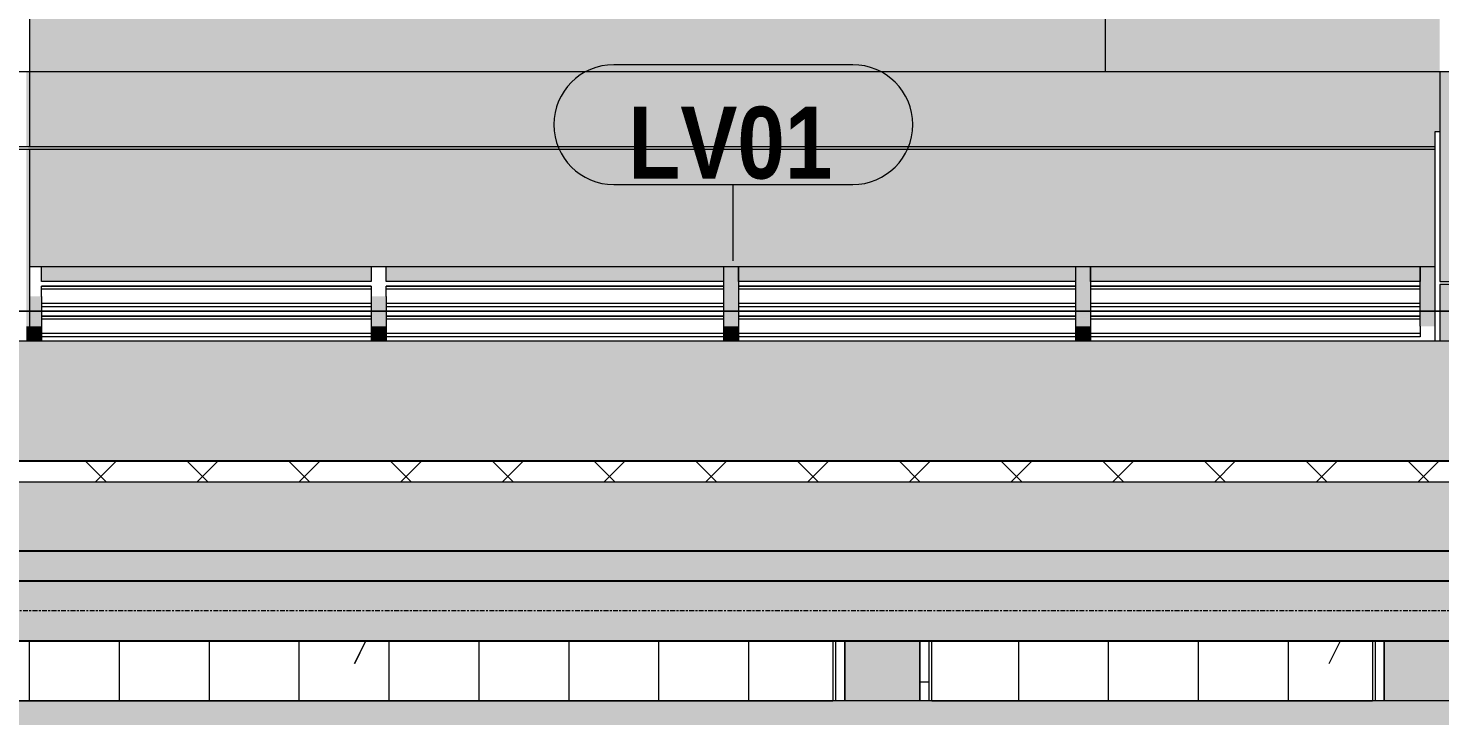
# Model space of a CAD drawing. Header units: millimetres. Extents: x -134153 to 99383, y -5233 to 35400.
# Drawn here: x 56565 to 61274, y 50 to 2345 of the extents above; entities that cross this region are included whole.
import ezdxf

# ---------------------------------------------------------------- set-up
doc = ezdxf.new("R2010")
doc.units = ezdxf.units.MM
doc.linetypes.add('Centre', pattern=[31.75, 6.35, -4.7625, 15.875, -4.7625])
doc.linetypes.add('Dash', pattern=[6, 3, -3])
for name, color, linetype, lineweight in [('0-2', 250, 'Continuous', 5), ('A-DETL-GENF-2', 9, 'Continuous', 9), ('A-DETL-THIN', 151, 'Continuous', 9), ('A-FLOR-2', 10, 'Continuous', 25), ('A-FLOR-3', 192, 'Continuous', 25), ('A-FLOR-LEVL-2', 51, 'Centre', 9), ('A-FLOR-MCUT', 51, 'Continuous', 9), ('A-FLOR-PATT', 8, 'Continuous', 9), ('A-FLOR-PATT-1', 7, 'Continuous', 9), ('A-GLAZ-CWMG', 51, 'Continuous', 9), ('A-WALL', 113, 'Continuous', 9), ('A-WALL-IDEN', 211, 'Continuous', 9), ('A-WALL-PATT', 111, 'Continuous', 9), ('A-WALL-PATT-2', 111, 'Continuous', 5), ('A-WALL-PATT-3', 7, 'Continuous', 9), ('C-PRKG', 70, 'Continuous', 9), ('C-PRKG-HDLN', 70, 'Dash', 9), ('I-WALL-2', 2, 'Continuous', 18), ('L-SITE-WALL-2', 250, 'Continuous', 18)]:
    doc.layers.add(name, color=color, linetype=linetype, lineweight=lineweight)
doc.styles.add('Arial_B', font='arialbd_0.ttf', dxfattribs={"width": 0.85, "height": 240})
pattern_1 = [(0, (44078.91, 0), (650.24, 162.56), [53.645, -434.035, 53.645, -434.035, -2600.96]), (0, (44078.91, 0), (650.24, 162.56), [-975.36, 53.645, -921.715, 53.645, -434.035, -1137.92]), (0, (44078.91, 0), (650.24, 162.56), [-2438.4, 53.645, -271.475, 53.645, -759.155]), (120, (44322.75, 81.28), (-465.9011, 481.84436), [53.645, -434.035, 53.645, -3034.995]), (120, (44322.75, 81.28), (-465.9011, 481.84436), [-541.325, -434.035, 53.645, -921.715, -1625.6]), (120, (44322.75, 81.28), (-465.9011, 481.84436), [-1950.72, 53.645, -434.035, 53.645, -1084.275]), (120, (44322.75, 81.28), (-465.9011, 481.84436), [-2492.045, -271.475, 53.645, -759.155]), (240, (44404.03, 406.4), (-184.3389, -644.40436), [53.645, -434.035, 53.645, -3034.995]), (240, (44404.03, 406.4), (-184.3389, -644.40436), [-541.325, -434.035, 53.645, -921.715, -1625.6]), (240, (44404.03, 406.4), (-184.3389, -644.40436), [-1950.72, 53.645, -434.035, 53.645, -1084.275]), (240, (44404.03, 406.4), (-184.3389, -644.40436), [-2492.045, -271.475, 53.645, -759.155])]
pattern_2 = [(63.435, (47898.1, 222.6), (-0.002, 3251.2), [1135.9, -6134]), (63.435, (44647, 222.6), (-0.002, 3251.2), [1135.9, -6134]), (63.435, (49454.5, 850.7), (-0.002, 3251.2), [1135.9, -6134]), (63.435, (46203.3, 850.7), (-0.002, 3251.2), [1135.9, -6134]), (63.435, (49219, 629), (-0.002, 3251.2), [1135.9, -6134]), (63.435, (45967.7, 629), (-0.002, 3251.2), [1135.9, -6134]), (63.435, (48978.8, 1898.8), (-0.002, 3251.2), [552.1, -6717.8]), (63.435, (45727.6, 1898.8), (-0.002, 3251.2), [552.1, -6717.8]), (63.435, (48821.8, 1702.3), (-0.002, 3251.2), [1135.9, -6134]), (63.435, (45570.6, 1702.3), (-0.002, 3251.2), [1135.9, -6134]), (63.435, (48849.5, 1843.4), (-0.002, 3251.2), [1135.9, -6134]), (63.435, (45598.3, 1843.4), (-0.002, 3251.2), [1135.9, -6134]), (63.435, (47537.8, 1224.4), (-0.002, 3251.2), [1135.9, -6134]), (63.435, (44286.6, 1224.4), (-0.002, 3251.2), [1135.9, -6134]), (63.435, (47565.5, 1390.7), (-0.002, 3251.2), [1135.9, -6134]), (63.435, (44314.3, 1390.7), (-0.002, 3251.2), [1135.9, -6134]), (63.435, (47573, 1510.6), (-0.002, 3251.2), [1135.9, -6134]), (63.435, (44321.8, 1510.6), (-0.002, 3251.2), [1135.9, -6134])]

# ---------------------------------------------------------------- blocks, each defined once
blk = doc.blocks.new('NCV_TKTC_KET CAU_rvt-2-TKCS_MẶT ĐỨNG HƯỚNG NAM')
at = {"layer": 'A-FLOR-PATT-1'}
blk.add_hatch(color=256, dxfattribs=at).paths.add_polyline_path([(101215.6, 300), (101332.6, 300), (101332.6, 600), (86182.6, 600), (86182.6, 300), (100422.3, 300)])
at = {"layer": 'A-WALL-PATT-3'}
for points in [[(98032.6, 100), (98032.6, 300), (97782.6, 300), (97782.6, 100)], [(99582.6, 100), (99832.6, 100), (99832.6, 300), (99582.6, 300)]]:
    blk.add_hatch(color=256, dxfattribs=at).paths.add_polyline_path(points)
at = {"layer": 'A-FLOR-2'}
for p, q in [((101332.6, 600), (86182.6, 600)), ((86182.6, 300), (101332.6, 300))]:
    blk.add_line(p, q, dxfattribs=at)
at = {"layer": 'L-SITE-WALL-2'}
for p, q in [((98032.6, 300), (97782.6, 300)), ((97782.6, 300), (97782.6, 100)), ((98032.6, 100), (98032.6, 300)), ((99582.6, 300), (99582.6, 100)), ((99832.6, 300), (99582.6, 300))]:
    blk.add_line(p, q, dxfattribs=at)
blk = doc.blocks.new('BAI XE PCCC - BAI XE PCCC-1477864-TKCS_MẶT ĐỨNG HƯỚNG NAM')
at = {"layer": 'C-PRKG'}
for p, q in [((94752.564287, 1400), (109752.564287, 1400)), ((109752.564287, 1400), (94752.564287, 1400))]:
    blk.add_line(p, q, dxfattribs=at)
at = {"layer": 'C-PRKG-HDLN'}
for p, q in [((94752.564287, 1400), (109752.564287, 1400)), ((109752.564287, 1400), (94752.564287, 1400))]:
    blk.add_line(p, q, dxfattribs=at)
blk = doc.blocks.new('Rectangular Mullion - 50 x 100mm-1453208-TKCS_MẶT ĐỨNG HƯỚNG NAM')
at = {"layer": 'A-GLAZ-CWMG'}
blk.add_hatch(color=256, dxfattribs=at).paths.add_polyline_path([(40132.1, 1500), (40927.6, 1500), (40927.6, 1550), (39827.6, 1550), (39827.6, 1500)])
for p, q in [((39827.6, 1500), (39827.6, 1550)), ((40927.6, 1550), (40927.6, 1500)), ((40927.6, 1500), (39827.6, 1500))]:
    blk.add_line(p, q, dxfattribs=at)
blk = doc.blocks.new('Rectangular Mullion - 50 x 100mm-4084467-TKCS_MẶT ĐỨNG HƯỚNG NAM')
at = {"layer": 'A-GLAZ-CWMG'}
blk.add_hatch(color=256, dxfattribs=at).paths.add_polyline_path([(106752.6, 1500), (106752.6, 1550), (105627.6, 1550), (105627.6, 1500), (105975.4, 1500)])
for p, q in [((105627.6, 1500), (105627.6, 1550)), ((106752.6, 1550), (106752.6, 1500)), ((106752.6, 1500), (105627.6, 1500))]:
    blk.add_line(p, q, dxfattribs=at)
blk = doc.blocks.new('Rectangular Mullion - 50 x 100mm-V325-TKCS_MẶT ĐỨNG HƯỚNG NAM')
at = {"layer": 'A-GLAZ-CWMG'}
blk.add_hatch(color=256, dxfattribs=at).paths.add_polyline_path([(44827.564287, 1200), (44877.564287, 1200), (44877.564287, 1250), (44827.564287, 1250)])
blk.add_line((44877.564287, 1250), (44877.564287, 1200), dxfattribs=at)
blk = doc.blocks.new('Rectangular Mullion - 50 x 100mm-2333208-TKCS_MẶT ĐỨNG HƯỚNG NAM')
at = {"layer": 'A-GLAZ-CWMG'}
blk.add_hatch(color=256, dxfattribs=at).paths.add_polyline_path([(38702.564287, 1050), (38702.564287, 1150), (38652.564287, 1150), (38652.564287, 1050)])
blk.add_line((38702.564287, 1150), (38702.564287, 1050), dxfattribs=at)
blk = doc.blocks.new('Rectangular Mullion - 50 x 100mm-2333210-TKCS_MẶT ĐỨNG HƯỚNG NAM')
at = {"layer": 'A-GLAZ-CWMG'}
blk.add_hatch(color=256, dxfattribs=at).paths.add_polyline_path([(42052.564287, 1450), (42102.564287, 1450), (42102.564287, 1550), (42052.564287, 1550), (42052.564287, 1490)])
blk.add_line((42052.564287, 1450), (42052.564287, 1550), dxfattribs=at)
blk = doc.blocks.new('Rectangular Mullion - 50 x 100mm-2333212-TKCS_MẶT ĐỨNG HƯỚNG NAM')
at = {"layer": 'A-GLAZ-CWMG'}
blk.add_hatch(color=256, dxfattribs=at).paths.add_polyline_path([(42102.564287, 1050), (42102.564287, 1150), (42052.564287, 1150), (42052.564287, 1050)])
blk.add_line((42052.564287, 1050), (42052.564287, 1150), dxfattribs=at)
blk = doc.blocks.new('Rectangular Mullion - MULLION LA SACH-V334-TKCS_MẶT ĐỨNG HƯỚNG NAM')
at = {"layer": 'A-GLAZ-CWMG'}
for p, q in [((107902.6, 1384.3), (106802.6, 1384.3)), ((107902.6, 1383.3), (106802.6, 1383.3)), ((107902.6, 1383.2), (106802.6, 1383.2)), ((107902.6, 1373.5), (106802.6, 1373.5)), ((107902.6, 1326.5), (106802.6, 1326.5)), ((107902.6, 1350), (107902.6, 1326.5)), ((107902.6, 1326.5), (107902.6, 1315)), ((107902.6, 1315), (106802.6, 1315)), ((107902.6, 1314.8), (106802.6, 1314.8)), ((107902.6, 1315), (107902.6, 1314.8))]:
    blk.add_line(p, q, dxfattribs=at)
blk = doc.blocks.new('Rectangular Mullion - MULLION LA SACH-4084469-TKCS_MẶT ĐỨNG HƯỚNG NAM')
at = {"layer": 'A-GLAZ-CWMG'}
for p, q in [((106752.6, 1384.3), (105627.6, 1384.3)), ((106752.6, 1383.3), (105627.6, 1383.3)), ((106752.6, 1383.2), (105627.6, 1383.2)), ((106752.6, 1373.5), (105627.6, 1373.5)), ((106752.6, 1326.5), (105627.6, 1326.5)), ((106752.6, 1315), (105627.6, 1315)), ((106752.6, 1314.8), (105627.6, 1314.8))]:
    blk.add_line(p, q, dxfattribs=at)
blk = doc.blocks.new('Rectangular Mullion - MULLION LA SACH-V329-TKCS_MẶT ĐỨNG HƯỚNG NAM')
at = {"layer": 'A-GLAZ-CWMG'}
for p, q in [((114877.6, 1384.3), (113777.6, 1384.3)), ((114877.6, 1383.3), (113777.6, 1383.3)), ((114877.6, 1383.2), (113777.6, 1383.2)), ((114877.6, 1373.5), (113777.6, 1373.5)), ((114877.6, 1326.5), (113777.6, 1326.5)), ((114877.6, 1315), (113777.6, 1315)), ((114877.6, 1314.8), (113777.6, 1314.8))]:
    blk.add_line(p, q, dxfattribs=at)
blk = doc.blocks.new('Rectangular Mullion - MULLION LA SACH-V339-TKCS_MẶT ĐỨNG HƯỚNG NAM')
at = {"layer": 'A-GLAZ-CWMG'}
for p, q in [((96252.6, 1483.3), (96252.6, 1484.3)), ((97377.6, 1484.3), (96252.6, 1484.3)), ((96252.6, 1483.2), (96252.6, 1483.3)), ((97377.6, 1483.3), (96252.6, 1483.3)), ((96252.6, 1473.5), (96252.6, 1483.2)), ((97377.6, 1483.2), (96252.6, 1483.2)), ((96252.6, 1450), (96252.6, 1473.5)), ((97377.6, 1473.5), (96252.6, 1473.5)), ((97377.6, 1426.5), (96252.6, 1426.5)), ((97377.6, 1415), (96252.6, 1415)), ((97377.6, 1414.8), (96252.6, 1414.8))]:
    blk.add_line(p, q, dxfattribs=at)
blk = doc.blocks.new('Rectangular Mullion - MULLION LA SACH-V332-TKCS_MẶT ĐỨNG HƯỚNG NAM')
at = {"layer": 'A-GLAZ-CWMG'}
for p, q in [((113777.6, 1483.3), (113777.6, 1484.3)), ((114877.6, 1484.3), (113777.6, 1484.3)), ((113777.6, 1483.2), (113777.6, 1483.3)), ((114877.6, 1483.3), (113777.6, 1483.3)), ((113777.6, 1473.5), (113777.6, 1483.2)), ((114877.6, 1483.2), (113777.6, 1483.2)), ((113777.6, 1450), (113777.6, 1473.5)), ((114877.6, 1473.5), (113777.6, 1473.5)), ((114877.6, 1484.3), (114877.6, 1483.3)), ((114877.6, 1483.3), (114877.6, 1483.2)), ((114877.6, 1483.2), (114877.6, 1473.5)), ((114877.6, 1473.5), (114877.6, 1450)), ((114877.6, 1426.5), (113777.6, 1426.5)), ((114877.6, 1415), (113777.6, 1415)), ((114877.6, 1414.8), (113777.6, 1414.8))]:
    blk.add_line(p, q, dxfattribs=at)
blk = doc.blocks.new('Rectangular Mullion - 50 x 100mm-V327-TKCS_MẶT ĐỨNG HƯỚNG NAM')
at = {"layer": 'A-GLAZ-CWMG'}
blk.add_hatch(color=256, dxfattribs=at).paths.add_polyline_path([(48321.4, 1200), (48321.4, 1250), (48271.4, 1250), (48271.4, 1200)])
for p, q in [((48271.4, 1250), (48271.4, 1200)), ((48321.4, 1250), (48321.4, 1200))]:
    blk.add_line(p, q, dxfattribs=at)
blk = doc.blocks.new('Rectangular Mullion - 50 x 100mm-2333205-TKCS_MẶT ĐỨNG HƯỚNG NAM')
at = {"layer": 'A-GLAZ-CWMG'}
blk.add_hatch(color=256, dxfattribs=at).paths.add_polyline_path([(40977.6, 1050), (40977.6, 1150), (40927.6, 1150), (40927.6, 1050)])
for p, q in [((40927.6, 1150), (40927.6, 1050)), ((40977.6, 1150), (40977.6, 1050))]:
    blk.add_line(p, q, dxfattribs=at)
blk = doc.blocks.new('Rectangular Mullion - 50 x 100mm-2333206-TKCS_MẶT ĐỨNG HƯỚNG NAM')
at = {"layer": 'A-GLAZ-CWMG'}
blk.add_hatch(color=256, dxfattribs=at).paths.add_polyline_path([(39827.6, 1450), (39827.6, 1550), (39777.6, 1550), (39777.6, 1450)])
for p, q in [((39777.6, 1550), (39777.6, 1450)), ((39827.6, 1550), (39827.6, 1450))]:
    blk.add_line(p, q, dxfattribs=at)
blk = doc.blocks.new('CTL_WALL TAG NO MARK - 10-2062273-TKCS_MẶT ĐỨNG HƯỚNG NAM')
at = {"layer": 'A-WALL-IDEN'}
for p, q in [((31780.1, 30252.1), (30982.6, 30252.1)), ((30982.6, 29852.1), (31780.1, 29852.1))]:
    blk.add_line(p, q, dxfattribs=at)
for centre, start, end in [((30982.6, 30052.1), 90, 270), ((31780.1, 30052.1), 270, 90)]:
    blk.add_arc(centre, 200, start, end, dxfattribs=at)

msp = doc.modelspace()

# ---------------------------------------------------------------- hatches: boundary and pattern name
at = {"layer": 'A-DETL-GENF-2'}
h = msp.add_hatch(dxfattribs=at)
h.set_pattern_fill('FP_61', color=256, style=0, pattern_type=2)
h.set_pattern_definition([(0, (44078.9, 0), (774.192, 774.192), [774.192, -774.192]), (0, (44078.9, 290.3), (774.192, 774.192), [774.192, -774.192]), (0, (44078.9, 580.64), (774.192, 774.192), [774.192, -774.192]), (90, (44175.7, 677.4), (-774.192, 774.192), [774.192, -774.192]), (90, (44466, 677.4), (-774.192, 774.192), [774.192, -774.192]), (90, (44756.3, 677.4), (-774.192, 774.192), [774.192, -774.192])])
h.paths.add_polyline_path([(-8674.5, -1216.2), (92867, -1216.2), (92867, 100), (-8674.5, 100), (-8674.5, -664.1)])
at = {"layer": 'A-FLOR-PATT'}
h = msp.add_hatch(dxfattribs=at)
h.set_pattern_fill('FP_33', color=256, style=0, pattern_type=2)
h.set_pattern_definition([(45, (44078.9, 0), (-169.7056, 169.7056), []), (135, (44078.9, 0), (-169.7056, -169.7056), [])])
h.paths.add_polyline_path([(77001.2, 830), (77608.9, 830), (77608.9, 900), (6308.9, 900), (6308.9, 830), (73828, 830)])
h = msp.add_hatch(dxfattribs=at)
h.set_pattern_fill('FP_34', color=256, style=0, pattern_type=2)
h.set_pattern_definition(pattern_1)
h.paths.add_polyline_path([(77001.2, 500), (77608.9, 500), (77608.9, 830), (6308.9, 830), (6308.9, 500), (73828, 500)])
h = msp.add_hatch(dxfattribs=at)
h.set_pattern_fill('FP_35', color=256, style=0, pattern_type=2)
h.set_pattern_definition([(50, (44078.9, 0), (291.4942, -25.5022), [30.48, -335.28]), (355, (44078.9, 0), (-56.3889, 305.6909), [24.384, -268.224]), (100.451, (44103.2, -2.12), (235.108, 280.1865), [25.904, -284.944]), (46.184, (44078.9, 81.28), (433.727, -67.2684), [45.72, -502.92]), (96.636, (44115.05, 75.67), (379.844, 395.8845), [38.856, -427.416]), (351.184, (44078.9, 81.3), (379.848, 395.881), [36.576, -402.336]), (21, (44119.55, 60.96), (242.5828, -163.624), [30.48, -335.28]), (326, (44119.55, 60.96), (98.883, 294.701), [24.384, -268.224]), (71.451, (44139.77, 47.33), (341.4672, 131.074), [25.904, -284.944]), (37.5, (44078.91, 0), (4.9419, 135.28833), [5.364, -259.608, 5.364, -266.924, -269.24]), (37.5, (44078.91, 0), (4.9419, 135.28833), [-537.261, 5.364, -263.876]), (7.5, (44078.91, 0), (106.9117, 160.2891), [5.364, -149.88, 5.364, -253.512, -102.616]), (7.5, (44078.91, 0), (106.9117, 160.2891), [-414.122, 5.364, -97.252]), (327.5, (43988.28, 0), (216.9455, -9.16625), [5.364, -96.236, 5.364, -311.628, -420.624]), (327.5, (43988.28, 0), (216.9455, -9.16625), [-418.592, 5.364, -415.26]), (317.5, (43947.64, 0), (237.0069, 40.6827), [5.364, -126.716, 5.364, -205.151, -298.704]), (317.5, (43947.64, 0), (237.0069, 40.6827), [-342.595, 5.364, -293.34])])
h.paths.add_polyline_path([(77001.2, 500), (77608.9, 500), (77608.9, 830), (6308.9, 830), (6308.9, 500), (73828, 500)])
at = {"layer": 'A-WALL-PATT'}
h = msp.add_hatch(dxfattribs=at)
h.set_pattern_fill('FP_50', color=256, style=0, pattern_type=2)
h.set_pattern_definition([(0, (44078.9, 0), (1300.48, 325.12), [53.645, -921.715, 53.645, -921.715, -5201.92]), (0, (44078.9, 0), (1300.48, 325.12), [-1950.72, 53.645, -1897.075, 53.645, -921.715, -2275.84]), (0, (44078.9, 0), (1300.48, 325.12), [-4876.8, 53.645, -596.595, 53.645, -1571.955]), (120, (44566.6, 162.56), (-931.8022, 963.6887), [53.645, -921.715, 53.645, -6123.635]), (120, (44566.6, 162.56), (-931.8022, 963.6887), [-1029.005, -921.715, 53.645, -1897.075, -3251.2]), (120, (44566.6, 162.56), (-931.8022, 963.6887), [-3901.44, 53.645, -921.715, 53.645, -2222.195]), (120, (44566.6, 162.56), (-931.8022, 963.6887), [-4930.445, -596.595, 53.645, -1571.955]), (240, (44729.15, 812.8), (-368.6778, -1288.8087), [53.645, -921.715, 53.645, -6123.635]), (240, (44729.15, 812.8), (-368.6778, -1288.8087), [-1029.005, -921.715, 53.645, -1897.075, -3251.2]), (240, (44729.15, 812.8), (-368.6778, -1288.8087), [-3901.44, 53.645, -921.715, 53.645, -2222.195]), (240, (44729.15, 812.8), (-368.6778, -1288.8087), [-4930.445, -596.595, 53.645, -1571.955])])
h.paths.add_polyline_path([(45173.8, 900), (77598.9, 900), (77598.9, 1300), (45173.8, 1300), (45173.8, 992.2)])
h = msp.add_hatch(dxfattribs=at)
h.set_pattern_fill('FP_53', color=256, style=0, pattern_type=2)
h.set_pattern_definition([(349.695, (77897.9, 869.39), (3657.59817, -609.61005), [68.155, -6747.38]), (0, (77964.95, 857.2), (609.6, 609.6), [67.056, -542.544]), (18.435, (78032.01, 857.2), (1219.1992, 609.6016), [57.832, -1869.893]), (172.875, (78086.874, 875.49), (4267.1994, -609.59911), [49.148, -4865.604]), (174.806, (78038.106, 881.584), (6096.00395, -609.55472), [67.333, -6665.92]), (194.036, (77971.05, 887.68), (-1828.8022, -609.5924), [75.403, -2438.042]), (9.462, (77946.67, 869.39), (3048.00504, 609.5835), [37.081, -3670.971]), (353.66, (77983.24, 875.49), (-4876.8008, 609.58348), [55.202, -5464.96]), (185.711, (78038.106, 869.39), (-5486.39511, -609.63944), [61.264, -6065.139]), (168.69, (77977.15, 863.3), (2438.40003, -609.6026), [31.084, -3077.279]), (354.806, (77843.034, 863.296), (-6096.00395, 609.55472), [67.333, -6665.92]), (348.69, (77910.09, 857.2), (-2438.40003, 609.6026), [62.167, -3046.194]), (0, (77971.05, 845), (609.6, 609.6), [73.152, -536.448]), (20.556, (78044.2, 845.01), (3048.0001, 1219.19697), [52.084, -5156.34]), (3.814, (78092.97, 863.296), (8534.401155, 609.58889), [91.643, -9072.654]), (354.806, (78184.41, 869.39), (-6096.00395, 609.55472), [67.333, -6665.92]), (0, (78251.47, 863.3), (609.6, 609.6), [67.056, -542.544]), (5.194, (77708.92, 863.296), (6096.00395, 609.55472), [67.333, -6665.92]), (354.806, (77775.98, 869.39), (-6096.00395, 609.55472), [67.333, -6665.92]), (0, (77708.9, 875.5), (609.6, 609.6), [36.576, -573.024]), (5.194, (77745.5, 875.49), (6096.00395, 609.55472), [67.333, -6665.92]), (0, (77812.55, 881.6), (609.6, 609.6), [60.96, -548.64]), (10.305, (77873.514, 881.584), (-3657.59817, -609.61005), [68.155, -6747.38]), (5.194, (77940.57, 893.776), (6096.00395, 609.55472), [67.333, -6665.92]), (354.806, (78007.626, 899.87), (-6096.00395, 609.55472), [67.333, -6665.92]), (354.806, (78074.68, 893.776), (-6096.00395, 609.55472), [67.333, -6665.92]), (351.87, (78141.74, 887.68), (-3657.60043, 609.5929), [86.21, -4224.312]), (0, (78227.1, 875.5), (609.6, 609.6), [91.44, -518.16]), (347.471, (78202.7, 509.73), (3047.99888, -609.61085), [56.202, -5564.033]), (354.289, (78257.56, 497.536), (-5486.39511, 609.63944), [61.264, -6065.139]), (8.13, (78202.7, 509.73), (3657.60043, 609.5929), [43.105, -4267.418]), (9.462, (78245.37, 515.82), (3048.00504, 609.5835), [74.161, -3633.892]), (0, (77708.9, 528), (609.6, 609.6), [73.152, -536.448]), (350.538, (77782.07, 528.02), (-3048.00504, 609.5835), [37.081, -3670.971]), (201.801, (77818.65, 521.92), (1828.80447, 609.58684), [32.828, -3249.968]), (192.995, (77788.17, 509.73), (5486.39314, 1219.23746), [81.331, -8051.747]), (352.875, (78269.754, 509.73), (-4267.1994, 609.59911), [49.148, -4865.604]), (7.125, (78269.754, 509.73), (4267.1994, 609.59911), [49.148, -4865.604]), (0, (77708.9, 515.8), (609.6, 609.6), [48.768, -560.832]), (194.036, (77757.69, 515.82), (-1828.8022, -609.5924), [50.269, -2463.177]), (356.633, (77843.034, 534.112), (-9753.594387, 609.691875), [103.811, -10277.302]), (357.709, (77946.666, 528.016), (-14630.396648, 609.69909), [152.522, -15099.665]), (3.18, (78099.066, 521.92), (10363.19831, 609.63121), [109.897, -10879.823]), (9.462, (78208.79, 528.02), (3048.00504, 609.5835), [111.242, -3596.81]), (10.305, (77708.92, 473.15), (-3657.59817, -609.61005), [68.155, -6747.38]), (15.945, (77775.98, 485.34), (-2438.40422, -609.58315), [88.759, -4349.196]), (0, (77861.3, 509.7), (609.6, 609.6), [79.248, -530.352]), (351.87, (77940.57, 509.73), (-3657.60043, 609.5929), [86.21, -4224.312]), (3.576, (78025.914, 497.536), (9144.002965, 609.546796), [97.726, -9674.906]), (351.254, (78123.45, 503.63), (4267.20096, -609.58783), [80.18, -7937.856]), (345.964, (78202.7, 491.44), (-1828.8022, 609.5924), [75.403, -2438.042]), (0, (78275.85, 473.15), (609.6, 609.6), [42.672, -566.928]), (174.806, (77843.034, 534.11), (6096.00395, -609.55472), [134.665, -6598.587]), (355.236, (77708.92, 570.69), (-6705.59647, 609.64143), [146.811, -7193.745]), (0, (77855.2, 558.5), (609.6, 609.6), [140.208, -469.392]), (4.086, (77995.434, 558.496), (7924.795033, 609.65274), [171.123, -8385.02]), (0, (78166.1, 570.7), (609.6, 609.6), [152.4, -457.2]), (7.125, (77708.92, 442.67), (4267.1994, 609.59911), [147.443, -4767.311]), (6.34, (77855.226, 460.96), (4876.8008, 609.58348), [110.403, -5409.758]), (357.51, (77964.954, 473.152), (-13411.196973, 609.70439), [140.34, -13893.706]), (353.48, (78105.162, 467.056), (-15849.59217, 1828.855172), [214.749, -21260.135]), (3.013, (77708.922, 838.912), (10972.79715, 609.6408), [115.984, -11482.446]), (351.87, (77824.75, 845.01), (-3657.60043, 609.5929), [129.316, -4181.208]), (357.614, (77952.762, 826.72), (-14020.799432, 609.613717), [146.431, -14496.664]), (10.62, (78099.066, 820.624), (-6705.592456, -1219.239726), [99.236, -9824.334]), (0, (78196.6, 838.9), (609.6, 609.6), [121.92, -487.68]), (356.82, (77708.922, 912.064), (-10363.19831, 609.63121), [109.897, -10879.823]), (6.009, (77818.65, 905.968), (-6095.998992, -609.599175), [116.464, -11529.929]), (6.71, (77934.474, 918.16), (-5486.397345, -609.615732), [104.346, -10330.325]), (354.289, (78038.106, 930.35), (-5486.39511, 609.63944), [122.528, -6003.877]), (347.905, (78160.026, 918.16), (-5486.394867, 1219.22295), [87.281, -8640.862]), (9.462, (78245.37, 899.87), (3048.00504, 609.5835), [74.161, -3633.892]), (3.814, (77708.92, 796.24), (8534.401155, 609.58889), [91.643, -9072.654]), (347.196, (77800.362, 802.336), (-7924.80896, 1828.76326), [137.532, -13615.67]), (0, (77934.5, 771.86), (609.6, 609.6), [152.4, -457.2]), (5.44, (78086.874, 771.856), (-6705.602491, -609.560852), [128.595, -12730.932]), (6.71, (78214.89, 784.048), (-5486.397345, -609.615732), [104.346, -10330.325]), (0, (77708.9, 954.74), (609.6, 609.6), [103.632, -505.968]), (8.13, (77812.55, 954.74), (3657.60043, 609.5929), [172.421, -4138.102]), (357.614, (77983.242, 979.12), (-14020.799432, 609.613717), [146.431, -14496.664]), (354.472, (78129.546, 973.024), (12801.591011, -1219.302898), [189.859, -18796.025]), (6.843, (77708.922, 400), (-10363.195037, -1219.241277), [153.494, -15195.842]), (0, (77861.3, 418.3), (609.6, 609.6), [170.688, -438.912]), (356.348, (78032.01, 418.288), (-18897.6049634, 1219.1266646), [287.095, -28422.422]), (0, (77708.9, 613.36), (609.6, 609.6), [146.304, -463.296]), (4.764, (77855.226, 613.36), (6705.59647, 609.64143), [146.811, -7193.745]), (358.152, (78001.53, 625.552), (-18287.996238, 609.724117), [189.074, -18718.355]), (357.274, (78190.506, 619.456), (-12192.004244, 609.534153), [128.161, -12687.945]), (354.806, (77708.92, 710.896), (-6096.00395, 609.55472), [134.665, -6598.587]), (0, (77843.03, 698.7), (609.6, 609.6), [195.072, -414.528]), (1.909, (78038.106, 698.704), (17678.401049, 609.553228), [182.982, -18115.176]), (3.576, (78220.986, 704.8), (9144.002965, 609.546796), [97.726, -9674.906])])
h.paths.add_polyline_path([(45173.8, 900), (77598.9, 900), (77598.9, 1300), (45173.8, 1300), (45173.8, 992.2)])
h = msp.add_hatch(dxfattribs=at)
h.set_pattern_fill('FP_43', color=256, style=0, pattern_type=2)
h.set_pattern_definition(pattern_2)
h.paths.add_polyline_path([(56328.9, 100), (59248.9, 100), (59248.9, 300), (56328.9, 300)])
h = msp.add_hatch(dxfattribs=at)
h.set_pattern_fill('FP_47', color=256, style=0, pattern_type=2)
h.set_pattern_definition([(0, (59268.85, -2000), (0, 300), []), (90, (59268.85, -2000), (-300, 2e-14), [])])
h.paths.add_polyline_path([(56328.9, 100), (59248.9, 100), (59248.9, 300), (56328.9, 300)])
h = msp.add_hatch(dxfattribs=at)
h.set_pattern_fill('FP_43', color=256, style=0, pattern_type=2)
h.set_pattern_definition(pattern_2)
h.paths.add_polyline_path([(59258.9, 100), (59258.9, 300), (59248.9, 300), (59248.9, 100)])
h = msp.add_hatch(dxfattribs=at)
h.set_pattern_fill('FP_34', color=256, style=0, pattern_type=2)
h.set_pattern_definition(pattern_1)
h.paths.add_polyline_path([(59288.9, 100), (59288.9, 300), (59258.9, 300), (59258.9, 100)])
h = msp.add_hatch(dxfattribs=at)
h.set_pattern_fill('FP_34', color=256, style=0, pattern_type=2)
h.set_pattern_definition(pattern_1)
h.paths.add_polyline_path([(59538.9, 100), (59568.9, 100), (59568.9, 300), (59538.9, 300)])
h = msp.add_hatch(dxfattribs=at)
h.set_pattern_fill('FP_43', color=256, style=0, pattern_type=2)
h.set_pattern_definition(pattern_2)
h.paths.add_polyline_path([(59578.9, 100), (59578.9, 300), (59568.9, 300), (59568.9, 100)])
h = msp.add_hatch(dxfattribs=at)
h.set_pattern_fill('FP_43', color=256, style=0, pattern_type=2)
h.set_pattern_definition(pattern_2)
h.paths.add_polyline_path([(60342, 100), (61048.9, 100), (61048.9, 300), (59578.9, 300), (59578.9, 100), (59945.4, 100)])
h = msp.add_hatch(dxfattribs=at)
h.set_pattern_fill('FP_60', color=256, style=0, pattern_type=2)
h.set_pattern_definition([(0, (61068.85, -2000), (0, 300), []), (90, (61068.85, -2000), (-300, 2e-14), [])])
h.paths.add_polyline_path([(60342, 100), (61048.9, 100), (61048.9, 300), (59578.9, 300), (59578.9, 100), (59945.4, 100)])
h = msp.add_hatch(dxfattribs=at)
h.set_pattern_fill('FP_43', color=256, style=0, pattern_type=2)
h.set_pattern_definition(pattern_2)
h.paths.add_polyline_path([(61058.9, 100), (61058.9, 300), (61048.9, 300), (61048.9, 100)])
h = msp.add_hatch(dxfattribs=at)
h.set_pattern_fill('FP_34', color=256, style=0, pattern_type=2)
h.set_pattern_definition(pattern_1)
h.paths.add_polyline_path([(61088.9, 100), (61088.9, 300), (61058.9, 300), (61058.9, 100)])
at = {"layer": 'A-WALL-PATT-2'}
h = msp.add_hatch(color=256, dxfattribs=at)
h.paths.add_polyline_path([(58958.9, 2200), (60158.9, 2200), (60158.9, 3290), (58958.9, 3290), (58958.9, 3200), (57558.9, 3200.6), (57558.9, 3290), (56568.9, 3290), (56568.9, 2200), (58917.9, 2200)])
h.paths.add_polyline_path([(59548.7, 3300), (60158.9, 3300), (60158.9, 4690), (56568.9, 4690), (56568.9, 3300), (57558.9, 3300), (57558.9, 4600), (58958.9, 4600), (58958.9, 3300)])
h.paths.add_polyline_path([(56568.9, 4700), (60158.9, 4700), (60158.9, 5600), (56568.9, 5600), (56568.9, 5409.1)])
for points in [[(61273.9, 2200), (61273.9, 2400.4), (60158.9, 2400.4), (60158.9, 2200), (61273.9, 2200)], [(61258.9, 1940), (61258.9, 1950), (56564.9, 1950), (56564.9, 1940), (61135.3, 1940)]]:
    msp.add_hatch(color=256, dxfattribs=at).paths.add_polyline_path(points)
h = msp.add_hatch(color=256, dxfattribs=at)
h.paths.add_polyline_path([(56568.9, 1300), (56568.9, 1940), (56558.9, 1940), (56558.9, 1300), (56564.7, 1300)])
h.paths.add_polyline_path([(56558.9, 1950), (56568.9, 1950), (56568.9, 2200), (56558.9, 2200), (56558.9, 2096.4)])
h = msp.add_hatch(color=256, dxfattribs=at)
h.paths.add_polyline_path([(59548.7, 1550), (61258.9, 1550), (61258.9, 1940), (56568.9, 1940), (56568.9, 1550), (57962.2, 1550)])
h.paths.add_polyline_path([(57168.9, 1950), (61258.9, 1950), (61258.9, 2000), (61273.9, 2000), (61273.9, 2200), (56568.9, 2200), (56568.9, 1950)])
h = msp.add_hatch(color=256, dxfattribs=at)
h.paths.add_polyline_path([(62838.9, 400), (64758.9, 400), (64758.9, 500), (62838.9, 500)])
h.paths.add_polyline_path([(64758.9, 1300), (64758.9, 1490), (61273.9, 1490), (61273.9, 1300), (64308.5, 1300)])
h.paths.add_polyline_path([(64758.9, 1500), (64758.9, 2200), (61273.9, 2200), (61273.9, 1500), (64308.5, 1500)])

# ---------------------------------------------------------------- linework, layer by layer
at = {"layer": 'A-DETL-THIN'}
msp.add_line((92867, 100), (-8674.5, 100), dxfattribs=at)
at = {"layer": 'A-FLOR-3'}
for p, q in [((77608.9, 900), (3158.9, 900)), ((3158.9, 500), (77608.9, 500))]:
    msp.add_line(p, q, dxfattribs=at)
at = {"layer": 'A-FLOR-LEVL-2'}
for p, q in [((-12769.4, 2200), (95658.9, 2200)), ((95658.9, 400), (-12769.4, 400))]:
    msp.add_line(p, q, dxfattribs=at)
at = {"layer": 'A-FLOR-MCUT'}
msp.add_line((77608.9, 830), (3158.9, 830), dxfattribs=at)
at = {"layer": 'A-WALL'}
for p, q in [((56568.9, 5600), (56568.9, 1950)), ((60158.9, 2200), (60158.9, 5600)), ((45208.9, 2200), (78368.8, 2200)), ((61273.9, 2200), (61273.9, 1500)), ((61258.9, 1300), (61258.9, 2000)), ((61258.9, 2000), (61273.9, 2000)), ((45239.9, 1950), (61258.9, 1950)), ((61258.9, 1940), (45239.9, 1940)), ((56568.9, 1940), (56568.9, 1300)), ((56568.9, 1550), (61258.9, 1550)), ((61273.9, 1500), (64768.9, 1500)), ((64768.9, 1490), (61273.9, 1490)), ((61273.9, 1490), (61273.9, 1300)), ((77598.9, 1300), (45158.8, 1300)), ((59258.9, 100), (59258.9, 300)), ((59568.9, 300), (59568.9, 100)), ((61058.9, 100), (61058.9, 300))]:
    msp.add_line(p, q, dxfattribs=at)
at = {"layer": 'A-WALL-IDEN'}
msp.add_line((58916.9, 1568.1), (58916.9, 1823.1), dxfattribs=at)
at = {"layer": 'I-WALL-2'}
for p, q in [((59288.9, 300), (59248.9, 300)), ((59248.9, 300), (59248.9, 100)), ((59288.9, 100), (59288.9, 300)), ((59538.9, 300), (59538.9, 100)), ((59578.9, 300), (59538.9, 300)), ((59578.9, 100), (59578.9, 300)), ((61088.9, 300), (61048.9, 300)), ((61048.9, 300), (61048.9, 100)), ((61088.9, 100), (61088.9, 300))]:
    msp.add_line(p, q, dxfattribs=at)

# ---------------------------------------------------------------- block references
at = {"layer": '0-2'}
msp.add_blockref('NCV_TKTC_KET CAU_rvt-2-TKCS_MẶT ĐỨNG HƯỚNG NAM', (-38493.7, 0), dxfattribs=at)
at = {"layer": 'A-GLAZ-CWMG'}
for name, p in [('Rectangular Mullion - 50 x 100mm-1453208-TKCS_MẶT ĐỨNG HƯỚNG NAM', (16781.4, 0)), ('Rectangular Mullion - 50 x 100mm-4084467-TKCS_MẶT ĐỨNG HƯỚNG NAM', (-47868.7, 0)), ('Rectangular Mullion - 50 x 100mm-2333206-TKCS_MẶT ĐỨNG HƯỚNG NAM', (19106.3, 0)), ('Rectangular Mullion - 50 x 100mm-4084467-TKCS_MẶT ĐỨNG HƯỚNG NAM', (-46693.7, 0)), ('Rectangular Mullion - 50 x 100mm-2333206-TKCS_MẶT ĐỨNG HƯỚNG NAM', (20281.3, 0)), ('Rectangular Mullion - 50 x 100mm-1453208-TKCS_MẶT ĐỨNG HƯỚNG NAM', (20281.3, 0)), ('Rectangular Mullion - 50 x 100mm-2333210-TKCS_MẶT ĐỨNG HƯỚNG NAM', (19156.3, 0)), ('Rectangular Mullion - MULLION LA SACH-V332-TKCS_MẶT ĐỨNG HƯỚNG NAM', (-57168.7, 0)), ('Rectangular Mullion - MULLION LA SACH-V339-TKCS_MẶT ĐỨNG HƯỚNG NAM', (-38493.7, 0)), ('Rectangular Mullion - MULLION LA SACH-4084469-TKCS_MẶT ĐỨNG HƯỚNG NAM', (-46693.7, 100)), ('Rectangular Mullion - MULLION LA SACH-V329-TKCS_MẶT ĐỨNG HƯỚNG NAM', (-53668.7, 100)), ('Rectangular Mullion - 50 x 100mm-2333208-TKCS_MẶT ĐỨNG HƯỚNG NAM', (17906.4, 300)), ('Rectangular Mullion - 50 x 100mm-2333205-TKCS_MẶT ĐỨNG HƯỚNG NAM', (16781.3, 300)), ('Rectangular Mullion - 50 x 100mm-2333205-TKCS_MẶT ĐỨNG HƯỚNG NAM', (17956.3, 300)), ('Rectangular Mullion - 50 x 100mm-2333205-TKCS_MẶT ĐỨNG HƯỚNG NAM', (19131.3, 300)), ('Rectangular Mullion - 50 x 100mm-2333212-TKCS_MẶT ĐỨNG HƯỚNG NAM', (19156.3, 300)), ('Rectangular Mullion - MULLION LA SACH-V329-TKCS_MẶT ĐỨNG HƯỚNG NAM', (-57168.7, 0)), ('Rectangular Mullion - MULLION LA SACH-4084469-TKCS_MẶT ĐỨNG HƯỚNG NAM', (-47868.7, 0)), ('Rectangular Mullion - MULLION LA SACH-4084469-TKCS_MẶT ĐỨNG HƯỚNG NAM', (-46693.7, 0)), ('Rectangular Mullion - MULLION LA SACH-V334-TKCS_MẶT ĐỨNG HƯỚNG NAM', (-46693.7, 0)), ('Rectangular Mullion - 50 x 100mm-V325-TKCS_MẶT ĐỨNG HƯỚNG NAM', (11731.4, 100)), ('Rectangular Mullion - 50 x 100mm-V327-TKCS_MẶT ĐỨNG HƯỚNG NAM', (9437.5, 100)), ('Rectangular Mullion - 50 x 100mm-V327-TKCS_MẶT ĐỨNG HƯỚNG NAM', (10612.5, 100)), ('Rectangular Mullion - 50 x 100mm-V327-TKCS_MẶT ĐỨNG HƯỚNG NAM', (11787.5, 100))]:
    msp.add_blockref(name, p, dxfattribs=at)
at = {"layer": 'A-WALL-IDEN'}
msp.add_blockref('CTL_WALL TAG NO MARK - 10-2062273-TKCS_MẶT ĐỨNG HƯỚNG NAM', (27535.6, -28029), dxfattribs=at)
at = {"layer": 'C-PRKG'}
msp.add_blockref('BAI XE PCCC - BAI XE PCCC-1477864-TKCS_MẶT ĐỨNG HƯỚNG NAM', (-38493.7, 0), dxfattribs=at)

# ---------------------------------------------------------------- texts
at = {"layer": 'A-WALL-IDEN', "insert": (58906.9, 1961.2), "char_height": 240, "width": 701.76, "attachment_point": 5, "line_spacing_factor": 0.936439, "style": 'Arial_B'}
msp.add_mtext('\\pt6.7992,13.6008,20.4,27.1992,34.0008,40.8,47.5992,54.4008,61.2,67.9992,74.8008,81.6,88.3992,95.2008,102,108.7992,115.6008,122.4,129.1992,136.0008,142.8,149.5992,156.4008,163.2,169.9992,176.8008,183.6,190.3992,197.2008,204,210.7992,217.6008;LV01', dxfattribs=at)

doc.saveas('drawing.dxf')
